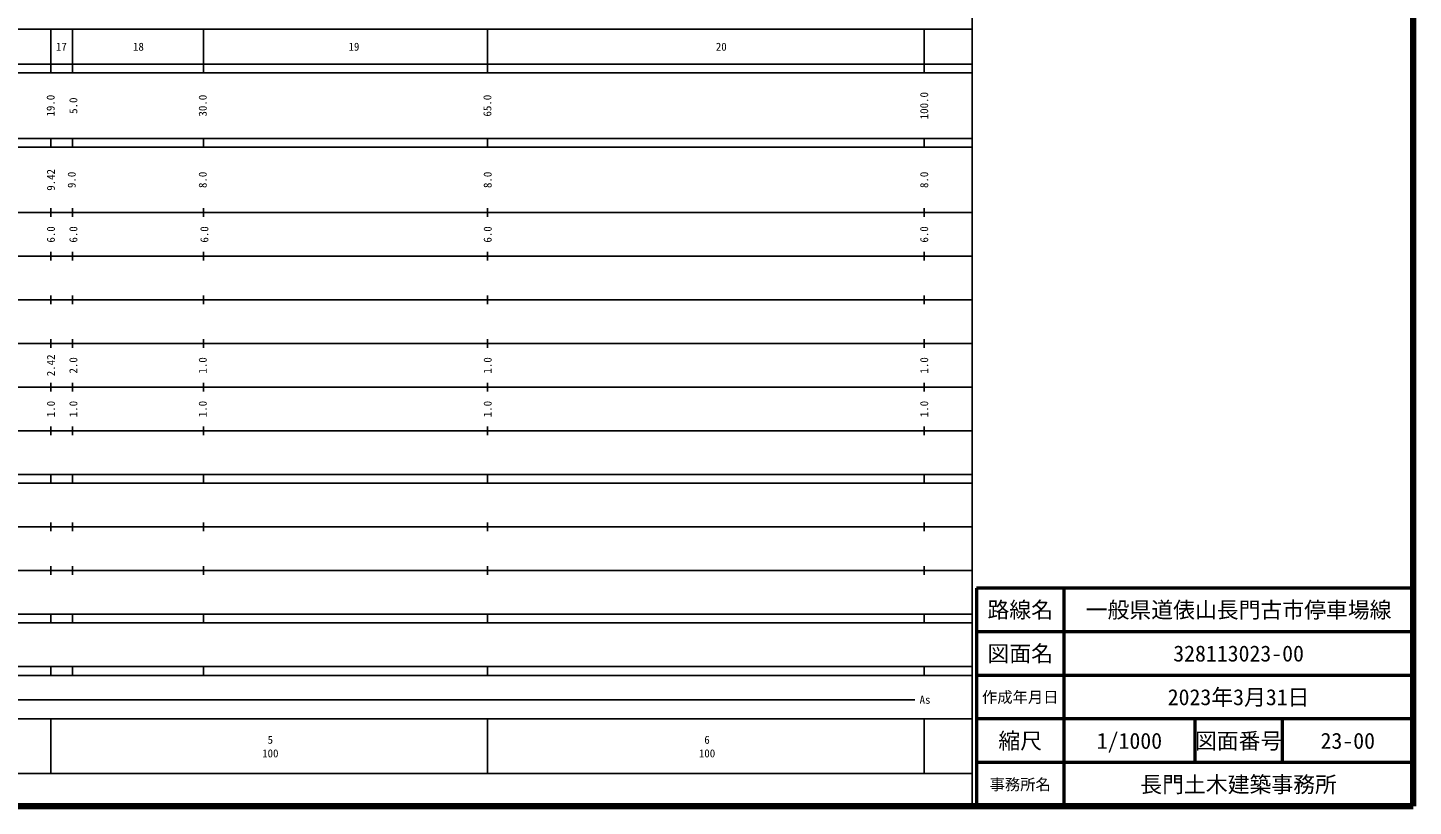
# Model space of a CAD drawing. Units: millimetres on the paper, enlarged 1000 times. Extents: x 40000 to 680000, y 20000 to 380000.
# Drawn here: x 362743 to 680000, y 20000 to 198357 of the extents above; entities that cross this region are included whole.
import ezdxf
from ezdxf.enums import TextEntityAlignment as Align

# ---------------------------------------------------------------- set-up
doc = ezdxf.new("R2010")
doc.units = ezdxf.units.MM
doc.header["$LTSCALE"] = 1000
for name, color, linetype, lineweight in [('M-TTL', 2, 'Continuous', 140), ('M-TTL-BAND', 7, 'Continuous', 25), ('M-TTL-FRAM', 2, 'Continuous', 50), ('M-TTL-LINE', 7, 'Continuous', 50), ('M-TTL-TXT', 7, 'Continuous', 13)]:
    doc.layers.add(name, color=color, linetype=linetype, lineweight=lineweight)
doc.styles.add('ＭＳ ゴシック', font='')
doc.styles.get('ＭＳ ゴシック').set_extended_font_data('MS Gothic')

msp = doc.modelspace()

# ---------------------------------------------------------------- linework, layer by layer
at = {"layer": 'M-TTL'}
for p, q in [((680000, 20000), (680000, 380000)), ((40000, 20000), (680000, 20000))]:
    msp.add_line(p, q, dxfattribs=at)
at = {"layer": 'M-TTL-BAND'}
for p, q in [((579000, 20000), (579000, 370000)), ((68000, 198000), (579000, 198000)), ((368000, 198000), (368000, 188000)), ((373000, 198000), (373000, 188000)), ((403000, 198000), (403000, 188000)), ((468000, 198000), (468000, 188000)), ((568000, 198000), (568000, 188000)), ((40000, 190000), (579000, 190000)), ((40000, 188000), (579000, 188000)), ((40000, 173000), (579000, 173000)), ((368000, 171000), (368000, 173000)), ((373000, 173000), (373000, 171000)), ((403000, 173000), (403000, 171000)), ((468000, 171000), (468000, 173000)), ((568000, 171000), (568000, 173000)), ((40000, 171000), (579000, 171000)), ((40000, 156000), (579000, 156000)), ((368000, 155000), (368000, 157000)), ((373000, 157000), (373000, 155000)), ((403000, 157000), (403000, 155000)), ((468000, 155000), (468000, 157000)), ((568000, 155000), (568000, 157000)), ((46000, 146000), (579000, 146000)), ((368000, 145000), (368000, 147000)), ((373000, 147000), (373000, 145000)), ((403000, 147000), (403000, 145000)), ((468000, 145000), (468000, 147000)), ((568000, 145000), (568000, 147000)), ((368000, 135000), (368000, 137000)), ((373000, 137000), (373000, 135000)), ((403000, 137000), (403000, 135000)), ((468000, 135000), (468000, 137000)), ((568000, 135000), (568000, 137000)), ((52000, 136000), (579000, 136000)), ((368000, 125000), (368000, 127000)), ((373000, 127000), (373000, 125000)), ((403000, 127000), (403000, 125000)), ((468000, 125000), (468000, 127000)), ((568000, 125000), (568000, 127000)), ((46000, 126000), (579000, 126000)), ((52000, 116000), (579000, 116000)), ((368000, 115000), (368000, 117000)), ((373000, 117000), (373000, 115000)), ((403000, 117000), (403000, 115000)), ((468000, 115000), (468000, 117000)), ((568000, 115000), (568000, 117000)), ((46000, 106000), (579000, 106000)), ((368000, 105000), (368000, 107000)), ((373000, 107000), (373000, 105000)), ((403000, 107000), (403000, 105000)), ((468000, 105000), (468000, 107000)), ((568000, 105000), (568000, 107000)), ((40000, 96000), (579000, 96000)), ((368000, 94000), (368000, 96000)), ((373000, 96000), (373000, 94000)), ((403000, 96000), (403000, 94000)), ((468000, 94000), (468000, 96000)), ((568000, 94000), (568000, 96000)), ((40000, 94000), (579000, 94000)), ((49000, 84000), (579000, 84000)), ((368000, 83000), (368000, 85000)), ((373000, 85000), (373000, 83000)), ((403000, 85000), (403000, 83000)), ((468000, 83000), (468000, 85000)), ((568000, 83000), (568000, 85000)), ((40000, 74000), (579000, 74000)), ((368000, 73000), (368000, 75000)), ((373000, 75000), (373000, 73000)), ((403000, 75000), (403000, 73000)), ((468000, 73000), (468000, 75000)), ((568000, 73000), (568000, 75000)), ((40000, 64000), (579000, 64000)), ((368000, 62000), (368000, 64000)), ((373000, 64000), (373000, 62000)), ((403000, 64000), (403000, 62000)), ((468000, 62000), (468000, 64000)), ((568000, 62000), (568000, 64000)), ((40000, 62000), (579000, 62000)), ((40000, 52000), (579000, 52000)), ((368000, 50000), (368000, 52000)), ((373000, 52000), (373000, 50000)), ((403000, 52000), (403000, 50000)), ((468000, 50000), (468000, 52000)), ((568000, 50000), (568000, 52000)), ((40000, 50000), (579000, 50000)), ((70805, 44406), (565903, 44406)), ((40000, 40000), (579000, 40000)), ((368000, 40000), (368000, 27500)), ((468000, 40000), (468000, 27500)), ((568000, 40000), (568000, 27500)), ((68000, 27500), (579000, 27500))]:
    msp.add_line(p, q, dxfattribs=at)
at = {"layer": 'M-TTL-FRAM'}
for p, q in [((680000, 70000), (580000, 70000)), ((580000, 70000), (580000, 20000))]:
    msp.add_line(p, q, dxfattribs=at)
at = {"layer": 'M-TTL-LINE'}
for p, q in [((600000, 70000), (600000, 20000)), ((680000, 60000), (580000, 60000)), ((680000, 50000), (580000, 50000)), ((680000, 40000), (580000, 40000)), ((630000, 40000), (630000, 30000)), ((650000, 40000), (650000, 30000)), ((680000, 30000), (580000, 30000))]:
    msp.add_line(p, q, dxfattribs=at)

# ---------------------------------------------------------------- texts
at = {"layer": 'M-TTL-BAND', "style": 'ＭＳ ゴシック'}
for s, p in [('17', (370444, 194000)), ('18', (388091, 194000)), ('19', (437441, 194000)), ('20', (521548, 194000)), ('As', (568201, 44406)), ('5', (418288, 35238)), ('6', (518288, 35238)), ('100', (418288, 32131)), ('100', (518288, 32131))]:
    msp.add_text(s, height=1833, dxfattribs=at).set_placement(p, align=Align.MIDDLE_CENTER)
for s, p in [('19.0', (367987, 180500)), ('5.0', (373185, 180500)), ('30.0', (402811, 180500)), ('65.0', (467987, 180500)), ('100.0', (568005, 180500)), ('9.42', (368049, 163500)), ('9.0', (372810, 163500)), ('8.0', (402811, 163500)), ('8.0', (468049, 163500)), ('8.0', (568005, 163500)), ('6.0', (368049, 151000)), ('6.0', (373185, 151000)), ('6.0', (403186, 151000)), ('6.0', (468049, 151000)), ('6.0', (568005, 151000)), ('2.42', (368049, 121000)), ('2.0', (373185, 121000)), ('1.0', (402811, 121000)), ('1.0', (468049, 121000)), ('1.0', (568005, 121000)), ('1.0', (368049, 111000)), ('1.0', (373185, 111000)), ('1.0', (402811, 111000)), ('1.0', (468049, 111000)), ('1.0', (568005, 111000))]:
    msp.add_text(s, height=1833, rotation=90, dxfattribs=at).set_placement(p, align=Align.MIDDLE_CENTER)
at = {"layer": 'M-TTL-TXT', "style": 'ＭＳ ゴシック'}
for s, height, p in [('路線名', 3666, (590000, 65000)), ('一般県道俵山長門古市停車場線', 3666, (640000, 65000)), ('図面名', 3666, (590000, 55000)), ('328113023-00', 3666, (640000, 55000)), ('作成年月日', 2566, (590000, 45000)), ('2023年3月31日', 3666, (640000, 45000)), ('縮尺', 3666, (590000, 35000)), ('1/1000', 3666, (615000, 35000)), ('図面番号', 3666, (640000, 35000)), ('23-00', 3666, (665000, 35000)), ('事務所名', 2566, (590000, 25000)), ('長門土木建築事務所', 3666, (640000, 25000))]:
    msp.add_text(s, height=height, dxfattribs=at).set_placement(p, align=Align.MIDDLE_CENTER)

doc.saveas('drawing.dxf')
